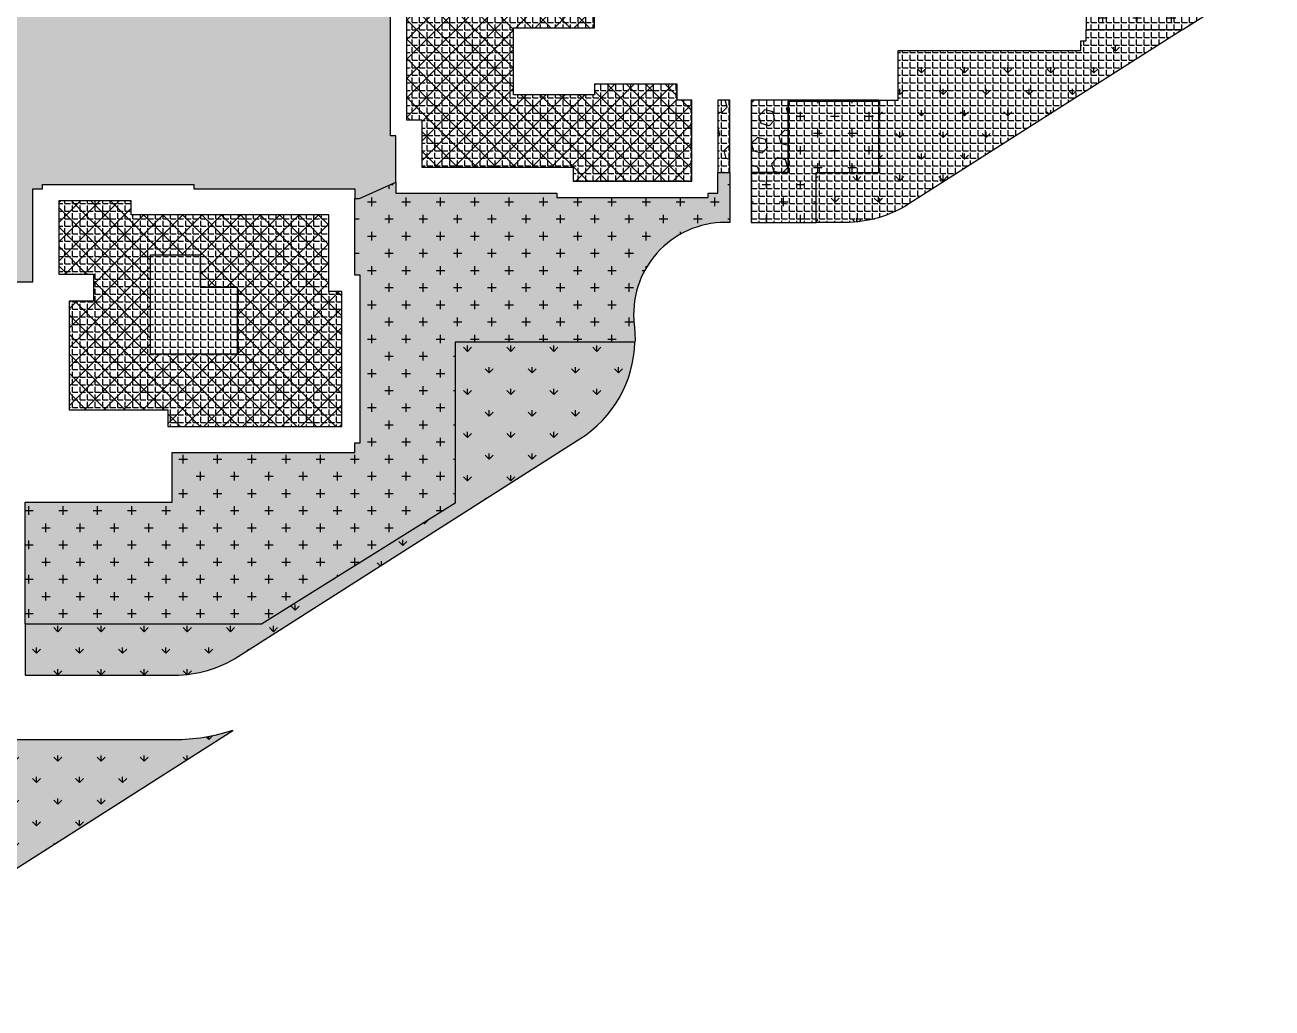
# Model space of a CAD drawing. Extents: x 1977 to 1034874806, y 3985 to 587211952.
# Drawn here: x 515218279 to 515333710, y 292947001 to 293037982 of the extents above; entities that cross this region are included whole.
import ezdxf

# ---------------------------------------------------------------- set-up
doc = ezdxf.new("R2010")
doc.units = 0
doc.header["$LTSCALE"] = 10
doc.header["$MEASUREMENT"] = 0
for name, color, linetype in [('M-绿化 填充 0.2屋顶', 97, 'Continuous'), ('M-绿化 填充 0.2覆土', 97, 'Continuous'), ('M-绿化 填充 3m覆土109', 90, 'Continuous'), ('M-绿化 填充 实土109', 126, 'Continuous'), ('M-绿化 首层轮廓', 197, 'Continuous'), ('SPACE_HATCH', 8, 'Continuous')]:
    doc.layers.add(name, color=color, linetype=linetype)
pattern_1 = [(90, (515339072, 293099569.4), (-1995.591, 1995.591), [529.16, -3462.02]), (45, (515339072, 293099569.4), (-1995.592, 1995.592), [529.16, -2293.032]), (135, (515339072, 293099569.4), (-1995.592, -1995.592), [529.16, -2293.032])]
pattern_2 = [(0, (515121404.1, 292947000), (1587.5, 1587.5), [793.75, -2381.25]), (90, (515121801, 292946603.2), (-1587.5, 1587.5), [793.75, -2381.25])]
pattern_3 = [(45, (515606584.6, 293019576.9), (-933.2554, 933.2554), [762, -1524]), (165, (515606584.6, 293019576.9), (-341.595, -1274.8505), [762, -1524]), (105, (515607123.4, 293020115.7), (-1274.8505, -341.595), [762, -1524])]
pattern_4 = [(90, (515606584.6, 293019576.9), (-1995.591, 1995.591), [529.161, -3462.02]), (45, (515606584.6, 293019576.9), (-1995.592, 1995.592), [529.161, -2293.032]), (135, (515606584.6, 293019576.9), (-1995.592, -1995.592), [529.161, -2293.032])]
pattern_5 = [(0, (0, 0), (0, 698.5), [508, -190.5]), (90, (0, 0), (-698.5, 4e-14), [508, -190.5])]

msp = doc.modelspace()

# ---------------------------------------------------------------- hatches: boundary and pattern name
at = {"layer": 'M-绿化 填充 0.2屋顶'}
h = msp.add_hatch(dxfattribs=at)
h.set_pattern_fill('ANSI37', color=256, scale=800)
h.set_pattern_definition([(45, (515606584.6, 293019576.9), (-898.0256, 898.0256), []), (135, (515606584.6, 293019576.9), (-898.0256, -898.0256), [])])
h.paths.add_polyline_path([(515271010.212, 293042564.55), (515269510.213, 293042564.55), (515269510.213, 293044413.55), (515253610.213, 293044413.55), (515253610.213, 293029214.55), (515255010.213, 293029214.55), (515255010.213, 293024814.55), (515269010.213, 293024814.55), (515269010.213, 293023514.55), (515280010.213, 293023514.55), (515280010.213, 293031014.544), (515278660.216, 293031014.541), (515278660.216, 293032514.55), (515271010.213, 293032514.55), (515271010.213, 293031514.645), (515263510.115, 293031514.645), (515263510.115, 293037714.645), (515271010.213, 293037714.645)])
h = msp.add_hatch(dxfattribs=at)
h.set_pattern_fill('ANSI37', color=256, scale=800)
h.set_pattern_definition([(45, (-1308786.9, -1214990.2), (-898.025612, 898.025612), []), (135, (-1308786.9, -1214990.2), (-898.025612, -898.025612), [])])
h.paths.add_polyline_path([(515229910.115, 293016714.644), (515234510.127, 293016714.644), (515234510.127, 293013714.647), (515237910.144, 293013714.647), (515237910.144, 293007514.645), (515229910.115, 293007514.645), (515229910.115, 293014914.644)], flags=16)
h.paths.add_polyline_path([(515221410.048, 293014906.443), (515224616.964, 293014906.443), (515224616.964, 293012414.644), (515222360.132, 293012414.464), (515222360.132, 293002365.192), (515231509.993, 293002365.081), (515231509.994, 293000814.462), (515247610.049, 293000814.468), (515247610.049, 293013314.467), (515246410.049, 293013314.467), (515246410.049, 293020414.467), (515228110.036, 293020414.662), (515228110.05, 293021714.539), (515221410.048, 293021714.539)])
at = {"layer": 'M-绿化 填充 0.2覆土'}
h = msp.add_hatch(dxfattribs=at)
h.set_pattern_fill('HEX', color=256, scale=800, angle=45)
h.set_pattern_definition(pattern_3)
edge = h.paths.add_edge_path()
edge.add_line((515328915.494, 293091575.918), (515320686.125, 293088388.326))
edge.add_line((515320686.125, 293088388.326), (515312424.059, 293076964.548))
edge.add_line((515312424.059, 293076964.548), (515302890.86, 293076964.644))
edge.add_line((515302890.86, 293076964.644), (515290492.269, 293067364.548))
edge.add_line((515290492.269, 293067364.548), (515278740.798, 293067364.644))
edge.add_line((515278740.798, 293067364.644), (515271463.462, 293059017.935))
edge.add_line((515271463.462, 293059017.935), (515242194.798, 293040464.548))
edge.add_line((515242194.798, 293040464.548), (515213914.372, 293040464.644))
edge.add_line((515213914.372, 293040464.644), (515213914.455, 293045433.41))
edge.add_line((515213914.455, 293045433.41), (515221731.828, 293055464.548))
edge.add_line((515221731.828, 293055464.548), (515249048.021, 293055464.548))
edge.add_line((515249048.021, 293055464.548), (515264649.155, 293065354.096))
edge.add_line((515264649.155, 293065354.096), (515280353.28, 293083364.548))
edge.add_line((515280353.28, 293083364.548), (515268397.668, 293083364.559))
edge.add_line((515268397.668, 293083364.559), (515268397.662, 293077795.472))
edge.add_arc((515251397.17, 293077795.489), 17000.492, 302.37149879, 359.9999427, ccw=False)
edge.add_line((515260499.348, 293063436.969), (515252957.812, 293058656.394))
edge.add_arc((515243856.127, 293073014.644), 17000, 270.00000036, 302.37058324, ccw=False)
edge.add_line((515243856.127, 293056014.644), (515222643.058, 293056014.644))
edge.add_arc((515222643.058, 293045014.644), 11000, 90, 157.07003064)
edge.add_line((515212512.258, 293049300.307), (515207093.645, 293036491.346))
edge.add_arc((515191436.955, 293043114.644), 17000, 288.07077106, 337.07003064, ccw=False)
edge.add_line((515196710.21, 293026953.184), (515196710.21, 293020214.644))
edge.add_line((515196710.21, 293020214.644), (515187360.209, 293020214.644))
edge.add_line((515187360.209, 293020214.644), (515187360.206, 293009614.644))
edge.add_line((515187360.206, 293009614.644), (515202310.127, 293009614.644))
edge.add_line((515202310.127, 293009614.644), (515202310.127, 293014214.644))
edge.add_line((515202310.127, 293014214.644), (515219010.13, 293014214.644))
edge.add_line((515219010.13, 293014214.644), (515219010.127, 293022814.644))
edge.add_line((515219010.127, 293022814.644), (515219910.142, 293022814.644))
edge.add_line((515219910.142, 293022814.644), (515219910.084, 293023212.799))
edge.add_line((515219910.084, 293023212.799), (515233910.132, 293023214.821))
edge.add_line((515233910.132, 293023214.821), (515233910.127, 293022814.643))
edge.add_line((515233910.127, 293022814.643), (515248810.127, 293022814.644))
edge.add_line((515248810.127, 293022814.644), (515248810.127, 293021929.548))
edge.add_line((515248810.127, 293021929.548), (515249240.798, 293021929.547))
edge.add_line((515249240.798, 293021929.547), (515252610.21, 293023436.916))
edge.add_line((515252610.21, 293023436.916), (515252610.21, 293027714.55))
edge.add_line((515252610.21, 293027714.55), (515252110.213, 293027714.55))
edge.add_line((515252110.213, 293027714.55), (515252110.213, 293045913.55))
edge.add_line((515252110.213, 293045913.55), (515252610.21, 293045913.55))
edge.add_line((515252610.21, 293045913.55), (515252610.21, 293046814.548))
edge.add_line((515252610.21, 293046814.548), (515269510.21, 293046814.548))
edge.add_line((515269510.21, 293046814.548), (515269510.21, 293051414.548))
edge.add_line((515269510.21, 293051414.548), (515286210.21, 293051414.548))
edge.add_line((515286210.21, 293051414.548), (515286210.21, 293060014.548))
edge.add_line((515286210.21, 293060014.548), (515294110.213, 293060014.548))
edge.add_line((515294110.213, 293060014.548), (515294110.213, 293060414.37))
edge.add_line((515294110.213, 293060414.37), (515315110.209, 293060414.553))
edge.add_line((515315110.209, 293060414.553), (515315110.213, 293060014.548))
edge.add_line((515315110.213, 293060014.548), (515316010.21, 293060014.548))
edge.add_line((515316010.21, 293060014.548), (515316010.21, 293059114.641))
edge.add_line((515316010.21, 293059114.641), (515318610.127, 293059114.641))
edge.add_line((515318610.127, 293059114.641), (515318610.127, 293066814.644))
edge.add_line((515318610.127, 293066814.644), (515319860.21, 293066814.644))
edge.add_line((515319860.21, 293066814.644), (515319860.21, 293086864.548))
edge.add_line((515319860.21, 293086864.548), (515327657.075, 293086864.548))
edge.add_line((515327657.075, 293086864.548), (515327657.075, 293090814.548))
edge.add_line((515327657.075, 293090814.548), (515329325.497, 293090814.548))
edge.add_line((515329325.497, 293090814.548), (515328915.494, 293091575.918))
h = msp.add_hatch(dxfattribs=at)
h.set_pattern_fill('HEX', color=256, scale=800, angle=45)
h.set_pattern_definition(pattern_3)
h.paths.add_polyline_path([(515285510.127, 293024314.644), (515288910.127, 293024314.644), (515288910.127, 293030914.644), (515297310.127, 293030914.644), (515297310.127, 293031014.548), (515287859.948, 293031014.548), (515285510.127, 293031014.548)])
h.paths.add_polyline_path([(515283510.127, 293031014.548), (515282410.21, 293031014.548), (515282410.21, 293024314.644), (515283510.127, 293024314.644)])
at = {"layer": 'M-绿化 填充 3m覆土109'}
h = msp.add_hatch(dxfattribs=at)
h.set_pattern_fill('CROSS', color=256, scale=1000)
h.set_pattern_definition([(0, (515606584.6, 293019576.9), (1587.5, 1587.5), [793.75, -2381.25]), (90, (515606981.5, 293019180), (-1587.5, 1587.5), [793.75, -2381.25])])
h.paths.add_polyline_path([(515333710.127, 293059114.644), (515316010.21, 293059114.641), (515316010.21, 293051914.55), (515316510.213, 293051914.55), (515316510.213, 293040164.62), (515316510.213, 293037564.548), (515325455.863, 293037564.548), (515328060.787, 293039222.76), (515328060.787, 293044114.547), (515333710.127, 293044114.644)])
h = msp.add_hatch(dxfattribs=at)
h.set_pattern_fill('CROSS', color=256, scale=1000)
h.set_pattern_definition(pattern_2)
h.paths.add_polyline_path([(515297310.127, 293024314.644), (515297310.21, 293030914.547), (515288910.127, 293030914.644), (515288910.127, 293024314.644), (515285510.127, 293024314.644), (515285510.127, 293019704.79), (515291510.127, 293019704.79), (515291510.127, 293024314.644)])
h = msp.add_hatch(dxfattribs=at)
h.set_pattern_fill('CROSS', color=256, scale=1000)
h.set_pattern_definition(pattern_2)
edge = h.paths.add_edge_path()
edge.add_line((515248810.127, 293014814.821), (515249310.127, 293014814.821))
edge.add_line((515249310.127, 293014814.821), (515249310.127, 292999314.644))
edge.add_line((515249310.127, 292999314.644), (515248810.127, 292999314.644))
edge.add_line((515248810.127, 292999314.644), (515248810.127, 292998414.644))
edge.add_line((515248810.127, 292998414.644), (515231910.127, 292998414.644))
edge.add_line((515231910.127, 292998414.644), (515231910.127, 292993814.644))
edge.add_line((515231910.127, 292993814.644), (515220861.527, 292993814.644))
edge.add_line((515220861.527, 292993814.644), (515220659.949, 292993814.644))
edge.add_line((515220659.949, 292993814.644), (515218310.127, 292993814.644))
edge.add_line((515218310.127, 292993814.644), (515218310.127, 292982514.644))
edge.add_line((515218310.127, 292982514.644), (515240186.38, 292982514.644))
edge.add_line((515240186.38, 292982514.644), (515258110.127, 292993714.644))
edge.add_line((515258110.127, 292993714.644), (515258110.127, 293008614.644))
edge.add_line((515258110.127, 293008614.644), (515274741.163, 293008614.644))
edge.add_arc((515263746.306, 293008950.96), 11000, 358.24795576, 366.6371476)
edge.add_arc((515283115.618, 293011204.79), 8500, 90, 186.63713311, ccw=False)
edge.add_line((515283115.618, 293019704.79), (515283510.127, 293019704.79))
edge.add_line((515283510.127, 293019704.79), (515283510.127, 293024314.644))
edge.add_line((515283510.127, 293024314.644), (515282410.211, 293024314.644))
edge.add_line((515282410.211, 293024314.644), (515282410.21, 293022414.548))
edge.add_line((515282410.21, 293022414.548), (515281510.213, 293022414.548))
edge.add_line((515281510.213, 293022414.548), (515281510.213, 293022014.55))
edge.add_line((515281510.213, 293022014.55), (515267510.213, 293022014.55))
edge.add_line((515267510.213, 293022014.55), (515267510.213, 293022414.548))
edge.add_line((515267510.213, 293022414.548), (515252610.21, 293022414.548))
edge.add_line((515252610.21, 293022414.548), (515252610.21, 293023436.916))
edge.add_line((515252610.21, 293023436.916), (515249240.798, 293021929.547))
edge.add_line((515249240.798, 293021929.547), (515248810.127, 293021929.547))
edge.add_line((515248810.127, 293021929.547), (515248810.127, 293014814.821))
at = {"layer": 'M-绿化 填充 实土109'}
h = msp.add_hatch(dxfattribs=at)
h.set_pattern_fill('GRASS', color=256, scale=1000)
h.set_pattern_definition(pattern_4)
h.paths.add_polyline_path([(515121404.145, 293065997.068), (515145569.238, 293028035.81, -0.1426759371), (515142910.127, 293037164.825), (515142910.127, 293048564.548), (515138310.21, 293048564.548), (515138310.21, 293049164.548), (515136810.21, 293049164.548), (515136810.21, 293063064.548), (515142946.397, 293063064.548, -0.2390501894), (515150781.16, 293076295.562), (515180907.23, 293095472.848, 0.1461276573), (515185028.383, 293100231.583, -0.1461276517), (515190273.486, 293106288.156), (515212310.21, 293120316.025), (515212310.21, 293121869.555), (515214750.688, 293121869.555), (515230387.31, 293131823.325, 0.2274362349), (515234040.09, 293137700.713)])
h = msp.add_hatch(dxfattribs=at)
h.set_pattern_fill('GRASS', color=256, scale=1000)
h.set_pattern_definition(pattern_4)
h.paths.add_polyline_path([(515299110.21, 293035614.548), (515299110.21, 293031014.548), (515297310.21, 293031014.548), (515297310.127, 293030914.644), (515297310.127, 293027887.66), (515297310.21, 293024314.644), (515291510.127, 293024314.644), (515291510.127, 293019704.79), (515294195.486, 293019704.79, 0.142675211), (515300102.469, 293021425.375), (515325455.863, 293037564.548), (515316510.213, 293037564.548), (515316510.213, 293036514.553), (515316010.21, 293036514.553), (515316010.21, 293035614.548)])
h = msp.add_hatch(dxfattribs=at)
h.set_pattern_fill('GRASS', color=256, scale=1000)
h.set_pattern_definition(pattern_1)
h.paths.add_polyline_path([(515258110.127, 292993714.644), (515240186.38, 292982514.644), (515218310.127, 292982514.644), (515218310.127, 292977814.644), (515232113.703, 292977814.644, 0.142675211), (515238020.687, 292979535.228), (515269653.29, 292999671.547, 0.2482548819), (515274741.163, 293008614.644), (515258110.127, 293008614.644)])
h = msp.add_hatch(dxfattribs=at)
h.set_pattern_fill('GRASS', color=256, scale=1000)
h.set_pattern_definition(pattern_1)
h.paths.add_polyline_path([(515237521.666, 292972697.76, -0.0811124327), (515232113.703, 292971814.644), (515190688.773, 292971814.644, -0.2557707538), (515176368.995, 292979652.55), (515197154.145, 292947001.068)])
at = {"layer": 'SPACE_HATCH'}
h = msp.add_hatch(dxfattribs=at)
h.set_pattern_fill('ANGLE', color=256, scale=200, style=0)
h.set_pattern_definition(pattern_5)
h.paths.add_polyline_path([(515180907.23, 293095472.848, 0.1461276573), (515185028.383, 293100231.583, -0.1461276517), (515190273.486, 293106288.156), (515212310.21, 293120316.025), (515212310.21, 293121869.555), (515214750.688, 293121869.555), (515230387.31, 293131823.325, 0.2274362349), (515234040.09, 293137700.713), (515121404.145, 293065997.068), (515145569.238, 293028035.81, -0.1426759371), (515142910.127, 293037164.825), (515142910.127, 293048564.548), (515138310.21, 293048564.548), (515138310.21, 293049164.548), (515136810.21, 293049164.548), (515136810.21, 293063064.548), (515142946.397, 293063064.548, -0.2390501894), (515150781.16, 293076295.562)])
h = msp.add_hatch(dxfattribs=at)
h.set_pattern_fill('ANGLE', color=256, scale=200, style=0)
h.set_pattern_definition(pattern_5)
h.paths.add_polyline_path([(515328915.494, 293091575.918), (515320686.125, 293088388.326), (515312424.059, 293076964.548), (515302890.86, 293076964.644), (515290492.269, 293067364.548), (515278740.798, 293067364.644), (515271463.462, 293059017.935), (515242194.798, 293040464.548), (515213914.372, 293040464.644), (515213914.455, 293045433.41), (515221731.828, 293055464.548), (515249048.021, 293055464.548), (515264649.155, 293065354.096), (515280353.28, 293083364.548), (515268397.668, 293083364.559), (515268397.662, 293077795.472, -0.2568886563), (515260499.348, 293063436.969), (515252957.812, 293058656.394, -0.1421901218), (515243856.127, 293056014.644), (515222643.058, 293056014.644, 0.3012991144), (515212512.258, 293049300.307), (515207093.645, 293036491.346, -0.2171179005), (515196710.21, 293026953.184), (515196710.21, 293020214.644), (515187360.209, 293020214.644), (515187360.206, 293009614.644), (515202310.127, 293009614.644), (515202310.127, 293014214.644), (515219010.13, 293014214.644), (515219010.127, 293022814.644), (515219910.142, 293022814.644), (515219910.084, 293023212.799), (515233910.132, 293023214.821), (515233910.127, 293022814.643), (515248810.127, 293022814.644), (515248810.127, 293021929.548), (515249240.798, 293021929.547), (515252610.21, 293023436.916), (515252610.21, 293027714.55), (515252110.213, 293027714.55), (515252110.213, 293045913.55), (515252610.21, 293045913.55), (515252610.21, 293046814.548), (515269510.21, 293046814.548), (515269510.21, 293051414.548), (515286210.21, 293051414.548), (515286210.21, 293060014.548), (515294110.213, 293060014.548), (515294110.213, 293060414.37), (515315110.209, 293060414.553), (515315110.213, 293060014.548), (515316010.21, 293060014.548), (515316010.21, 293059114.641), (515318610.127, 293059114.641), (515318610.127, 293066814.644), (515319860.21, 293066814.644), (515319860.21, 293086864.548), (515327657.075, 293086864.548), (515327657.075, 293090814.548), (515329325.497, 293090814.548)])
h = msp.add_hatch(dxfattribs=at)
h.set_pattern_fill('ANGLE', color=256, scale=200, style=0)
h.set_pattern_definition(pattern_5)
h.paths.add_polyline_path([(515333710.127, 293059114.644), (515316010.21, 293059114.641), (515316010.21, 293051914.55), (515316510.213, 293051914.55), (515316510.213, 293037564.548), (515325455.863, 293037564.548), (515328060.787, 293039222.76), (515328060.787, 293044114.547), (515333710.127, 293044114.644)])
h = msp.add_hatch(dxfattribs=at)
h.set_pattern_fill('ANGLE', color=256, scale=200, style=0)
h.set_pattern_definition(pattern_5)
h.paths.add_polyline_path([(515271010.212, 293042564.55), (515269510.213, 293042564.55), (515269510.213, 293044413.55), (515253610.213, 293044413.55), (515253610.213, 293029214.55), (515255010.213, 293029214.55), (515255010.213, 293024814.55), (515269010.213, 293024814.55), (515269010.213, 293023514.55), (515280010.213, 293023514.55), (515280010.213, 293031014.544), (515278660.216, 293031014.541), (515278660.216, 293032514.55), (515271010.213, 293032514.55), (515271010.213, 293031514.645), (515263510.115, 293031514.645), (515263510.115, 293037714.645), (515271010.213, 293037714.645)])
h = msp.add_hatch(dxfattribs=at)
h.set_pattern_fill('ANGLE', color=256, scale=200, style=0)
h.set_pattern_definition(pattern_5)
h.paths.add_polyline_path([(515316010.21, 293036514.553), (515316010.21, 293035614.548), (515299110.21, 293035614.548), (515299110.21, 293031014.548), (515297310.21, 293031014.548), (515297310.21, 293024314.644), (515291510.127, 293024314.644), (515291510.127, 293019704.79), (515294195.486, 293019704.79, 0.142675211), (515300102.469, 293021425.375), (515325455.863, 293037564.548), (515316510.213, 293037564.548), (515316510.213, 293036514.553)])
h = msp.add_hatch(dxfattribs=at)
h.set_pattern_fill('ANGLE', color=256, scale=200, style=0)
h.set_pattern_definition(pattern_5)
h.paths.add_polyline_path([(515283510.127, 293031014.548), (515282410.21, 293031014.548), (515282410.21, 293024314.644), (515283510.127, 293024314.644)])
h = msp.add_hatch(dxfattribs=at)
h.set_pattern_fill('ANGLE', color=256, scale=200, style=0)
h.set_pattern_definition(pattern_5)
h.paths.add_polyline_path([(515288910.127, 293030914.644), (515297310.127, 293030914.644), (515297310.127, 293031014.548), (515285510.127, 293031014.548), (515285510.127, 293024314.644), (515288910.127, 293024314.644)])
h = msp.add_hatch(dxfattribs=at)
h.set_pattern_fill('ANGLE', color=256, scale=200, style=0)
h.set_pattern_definition(pattern_5)
h.paths.add_polyline_path([(515297310.21, 293030914.547), (515288910.127, 293030914.644), (515288910.127, 293024314.644), (515285510.127, 293024314.644), (515285510.127, 293019704.79), (515291510.127, 293019704.79), (515291510.127, 293024314.644), (515297310.127, 293024314.644)])
h = msp.add_hatch(dxfattribs=at)
h.set_pattern_fill('ANGLE', color=256, scale=200, style=0)
h.set_pattern_definition(pattern_5)
h.paths.add_polyline_path([(515248810.127, 292999314.644), (515248810.127, 292998414.644), (515231910.127, 292998414.644), (515231910.127, 292993814.644), (515218310.127, 292993814.644), (515218310.127, 292982514.644), (515240186.38, 292982514.644), (515258110.127, 292993714.644), (515258110.127, 293008614.644), (515274741.163, 293008614.644, 0.0366211126), (515274672.584, 293010222.353, -0.4485639187), (515283115.618, 293019704.79), (515283510.127, 293019704.79), (515283510.127, 293024314.644), (515282410.211, 293024314.644), (515282410.21, 293022414.548), (515281510.213, 293022414.548), (515281510.213, 293022014.55), (515267510.213, 293022014.55), (515267510.213, 293022414.548), (515252610.21, 293022414.548), (515252610.21, 293023436.916), (515249240.798, 293021929.547), (515248810.127, 293021929.547), (515248810.127, 293014814.821), (515249310.127, 293014814.821), (515249310.127, 292999314.644)])
h = msp.add_hatch(dxfattribs=at)
h.set_pattern_fill('ANGLE', color=256, scale=200, style=0)
h.set_pattern_definition(pattern_5)
h.paths.add_polyline_path([(515221410.048, 293014906.443), (515224616.964, 293014906.443), (515224616.964, 293012414.644), (515222360.132, 293012414.464), (515222360.132, 293002365.192), (515231509.993, 293002365.081), (515231509.994, 293000814.462), (515247610.049, 293000814.468), (515247610.049, 293013314.467), (515246410.049, 293013314.467), (515246410.049, 293020414.467), (515228110.036, 293020414.662), (515228110.05, 293021714.539), (515221410.048, 293021714.539)])
h = msp.add_hatch(dxfattribs=at)
h.set_pattern_fill('ANGLE', color=256, scale=200, style=0)
h.set_pattern_definition(pattern_5)
h.paths.add_polyline_path([(515274741.163, 293008614.644), (515258110.127, 293008614.644), (515258110.127, 292993714.644), (515240186.38, 292982514.644), (515218310.127, 292982514.644), (515218310.127, 292977814.644), (515232113.703, 292977814.644, 0.142675211), (515238020.687, 292979535.228), (515269653.29, 292999671.547, 0.2482548819)])
h = msp.add_hatch(dxfattribs=at)
h.set_pattern_fill('ANGLE', color=256, scale=200, style=0)
h.set_pattern_definition(pattern_5)
h.paths.add_polyline_path([(515237521.666, 292972697.76, -0.0811124327), (515232113.703, 292971814.644), (515190688.773, 292971814.644, -0.2557707538), (515176368.995, 292979652.55), (515197154.145, 292947001.068)])

# ---------------------------------------------------------------- linework, layer by layer
at = {"layer": 'M-绿化 首层轮廓'}
for points in [[(515333710.127, 293059114.644), (515316010.21, 293059114.641), (515316010.21, 293051914.55), (515316510.213, 293051914.55), (515316510.213, 293040164.62), (515316510.213, 293037564.548), (515325455.863, 293037564.548), (515328060.787, 293039222.76), (515328060.787, 293044114.547), (515333710.127, 293044114.644), (515333710.127, 293059114.644)], [(515271010.212, 293042564.55), (515269510.213, 293042564.55), (515269510.213, 293044413.55), (515253610.213, 293044413.55), (515253610.213, 293029214.55), (515255010.213, 293029214.55), (515255010.213, 293024814.55), (515269010.213, 293024814.55), (515269010.213, 293023514.55), (515280010.213, 293023514.55), (515280010.213, 293031014.544), (515278660.216, 293031014.541), (515278660.216, 293032514.55), (515271010.213, 293032514.55), (515271010.213, 293031514.645), (515263510.115, 293031514.645), (515263510.115, 293037714.645), (515271010.213, 293037714.645)], [(515283510.127, 293031014.548), (515282410.21, 293031014.548), (515282410.21, 293024314.644), (515283510.127, 293024314.644), (515283510.127, 293031014.548)], [(515288910.127, 293030914.644), (515297310.127, 293030914.644), (515297310.127, 293031014.548), (515287859.948, 293031014.548), (515287859.948, 293031014.548), (515285510.127, 293031014.548), (515285510.127, 293024314.644), (515288910.127, 293024314.644), (515288910.127, 293030914.644)], [(515297310.21, 293030914.547), (515288910.127, 293030914.644), (515288910.127, 293024314.644), (515285510.127, 293024314.644), (515285510.127, 293019704.79), (515291510.127, 293019704.79), (515291510.127, 293024314.644), (515297310.127, 293024314.644), (515297310.21, 293030914.547)], [(515221410.048, 293014906.443), (515224616.964, 293014906.443), (515224616.964, 293012414.644), (515222360.132, 293012414.464), (515222360.132, 293002365.192), (515231509.993, 293002365.081), (515231509.994, 293000814.462), (515247610.049, 293000814.468), (515247610.049, 293013314.467), (515246410.049, 293013314.467), (515246410.049, 293020414.467), (515228110.036, 293020414.662), (515228110.05, 293021714.539), (515221410.048, 293021714.539)], [(515229910.115, 293016714.644), (515234510.127, 293016714.644), (515234510.127, 293013714.647), (515237910.144, 293013714.647), (515237910.144, 293007514.645), (515229910.115, 293007514.645), (515229910.115, 293014914.644), (515229910.115, 293014914.644)]]:
    msp.add_lwpolyline(points, close=True, dxfattribs=at)
for points in [[(515202310.127, 293014214.644), (515219010.13, 293014214.644), (515219010.127, 293022814.644), (515219910.142, 293022814.644), (515219910.084, 293023212.799), (515233910.132, 293023214.821), (515233910.127, 293022814.643), (515248810.127, 293022814.644), (515248810.127, 293021929.548), (515249240.798, 293021929.547), (515252610.21, 293023436.916), (515252610.21, 293027714.55), (515252110.213, 293027714.55), (515252110.213, 293045913.55)], [(515297310.127, 293027887.66), (515297310.127, 293030914.644)]]:
    msp.add_lwpolyline(points, dxfattribs=at)
msp.add_lwpolyline([(515316010.21, 293036514.553), (515316510.213, 293036514.553), (515316510.213, 293037564.548), (515325455.863, 293037564.548), (515300102.469, 293021425.375, -0.142675211), (515294195.486, 293019704.79), (515291510.127, 293019704.79), (515291510.127, 293024314.644), (515297310.21, 293024314.644), (515297310.127, 293027887.66), (515297310.127, 293030914.644), (515297310.21, 293031014.548), (515299110.21, 293031014.548), (515299110.21, 293035614.548), (515316010.21, 293035614.548), (515316010.21, 293036514.553)], format="xyb", dxfattribs=at)
at = {"layer": 'M-绿化 首层轮廓', "ltscale": 0.02}
msp.add_lwpolyline([(515297310.127, 293027887.66), (515297310.127, 293030914.644)], dxfattribs=at)
at = {"layer": 'M-绿化 首层轮廓'}
for points in [[(515248810.127, 292999314.644), (515249310.127, 292999314.644), (515249310.127, 293014814.821), (515248810.127, 293014814.821), (515248810.127, 293021929.547), (515249240.798, 293021929.547), (515252610.21, 293023436.916), (515252610.21, 293022414.548), (515267510.213, 293022414.548), (515267510.213, 293022014.55), (515281510.213, 293022014.55), (515281510.213, 293022414.548), (515282410.21, 293022414.548), (515282410.211, 293024314.644), (515283510.127, 293024314.644), (515283510.127, 293019704.79), (515283115.618, 293019704.79, 0.4485639187), (515274672.584, 293010222.353, -0.0366211126), (515274741.163, 293008614.644), (515258110.127, 293008614.644), (515258110.127, 292993714.644), (515240186.38, 292982514.644), (515218310.127, 292982514.644), (515218310.127, 292993814.644), (515220659.949, 292993814.644), (515220659.949, 292993814.644), (515231910.127, 292993814.644), (515231910.127, 292998414.644), (515248810.127, 292998414.644)], [(515274741.163, 293008614.644), (515258110.127, 293008614.644), (515258110.127, 292993714.644), (515240186.38, 292982514.644), (515218310.127, 292982514.644), (515218310.127, 292977814.644), (515232113.703, 292977814.644, 0.142675211), (515238020.687, 292979535.228), (515269653.29, 292999671.547, 0.2482548819), (515274741.163, 293008614.644)], [(515237521.666, 292972697.76, -0.0811124327), (515232113.703, 292971814.644), (515190688.773, 292971814.644, -0.2557707538), (515176368.995, 292979652.55), (515197154.145, 292947001.068), (515237521.666, 292972697.76, -0.0811124327)]]:
    msp.add_lwpolyline(points, format="xyb", close=True, dxfattribs=at)

doc.saveas('drawing.dxf')
